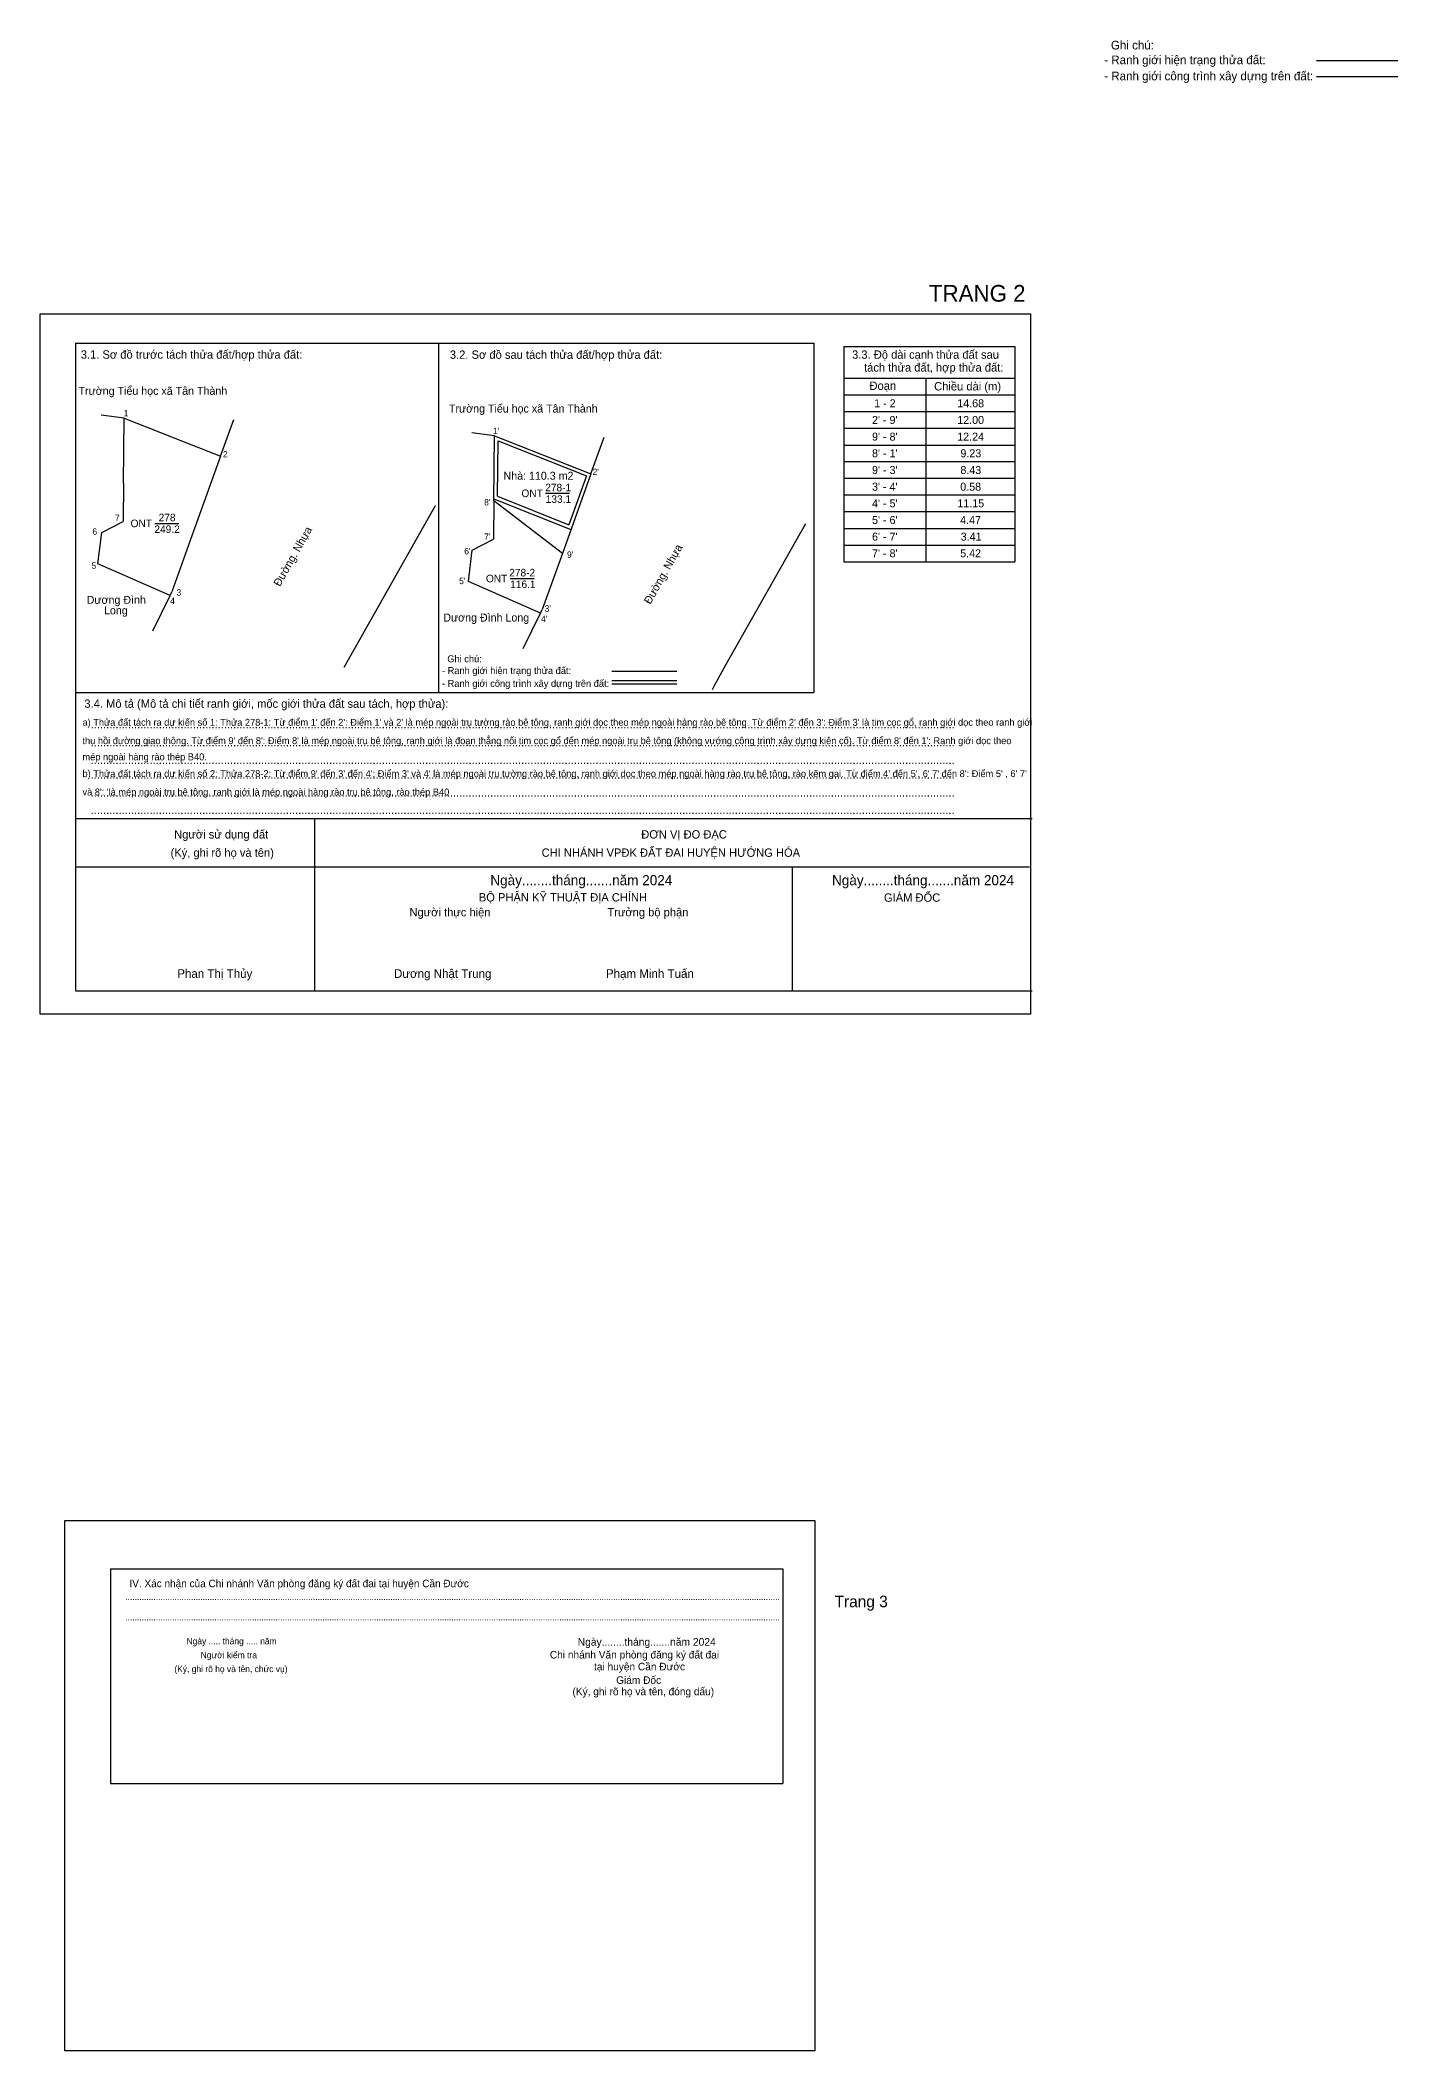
# Model space of a CAD drawing. Extents: x 538528 to 538986, y 1836784 to 1837068.
# Drawn here: x 538793.6 to 538986, y 1836783.6 to 1837068.4 of the extents above; entities that cross this region are included whole.
import ezdxf

# ---------------------------------------------------------------- set-up
doc = ezdxf.new("R2010")
doc.units = 0
for name, color, linetype in [('Level 1', 7, 'Continuous'), ('Level 10', 7, 'Continuous'), ('Level 13', 7, 'Continuous'), ('Level 25', 7, 'Continuous'), ('Level 27', 7, 'Continuous'), ('Level 33', 7, 'Continuous'), ('Level 52', 7, 'Continuous'), ('Level 6', 7, 'Continuous'), ('Level 9', 7, 'Continuous')]:
    doc.layers.add(name, color=color, linetype=linetype)

msp = doc.modelspace()

# ---------------------------------------------------------------- linework, layer by layer
at = {"layer": 'Level 1'}
msp.add_line((538793.63, 1837029.68), (538793.63, 1837029.68), dxfattribs=at)
at = {"layer": 'Level 10'}
for p, q in [((538974.46, 1837065.59), (538985.96, 1837065.59)), ((538974.46, 1837063.31), (538985.96, 1837063.31)), ((538805.42, 1837005.7), (538805.52, 1837014.92)), ((538805.52, 1837014.92), (538819.17, 1837009.51)), ((538819.17, 1837009.51), (538821.04, 1837014.71)), ((538857.9, 1837003.18), (538858, 1837012.41)), ((538858, 1837012.41), (538871.65, 1837007)), ((538858.41, 1837003.83), (538858.49, 1837011.68)), ((538858.49, 1837011.68), (538871.02, 1837006.71)), ((538871.65, 1837007), (538873.52, 1837012.2)), ((538819.17, 1837009.51), (538815.11, 1836998.22)), ((538871.65, 1837007), (538867.6, 1836995.71)), ((538871.02, 1837006.71), (538868.53, 1836999.78)), ((538857.9, 1837003.49), (538868.82, 1836999.12)), ((538867.6, 1836995.71), (538857.9, 1837003.18)), ((538858.41, 1837003.83), (538868.53, 1836999.78)), ((538802.34, 1836998.69), (538805.36, 1837000.27)), ((538838.29, 1836982.45), (538849.62, 1837002.51)), ((538801.81, 1836994.25), (538802.34, 1836998.69)), ((538854.82, 1836996.18), (538857.84, 1836997.76)), ((538890.77, 1836979.94), (538902.1, 1837000)), ((538854.29, 1836991.74), (538854.82, 1836996.18)), ((538812.02, 1836989.77), (538801.81, 1836994.25)), ((538864.5, 1836987.26), (538854.29, 1836991.74)), ((538809.57, 1836984.77), (538812.02, 1836989.77)), ((538812.02, 1836989.77), (538812.27, 1836990.29)), ((538862.05, 1836982.26), (538864.5, 1836987.26)), ((538864.5, 1836987.26), (538864.75, 1836987.78)), ((538836.7, 1836979.63), (538838.29, 1836982.45)), ((538874.62, 1836979.08), (538883.81, 1836979.08)), ((538874.62, 1836977.76), (538883.81, 1836977.76)), ((538889.18, 1836977.12), (538890.77, 1836979.94)), ((538874.62, 1836977.26), (538883.81, 1836977.26)), ((538888.89, 1836976.48), (538889.18, 1836977.12))]:
    msp.add_line(p, q, dxfattribs=at)
at = {"layer": 'Level 27'}
for p, q in [((538805.52, 1837014.92), (538802.28, 1837015.33)), ((538858, 1837012.41), (538854.76, 1837012.81)), ((538805.42, 1837005.7), (538805.36, 1837000.27)), ((538857.9, 1837003.18), (538857.84, 1836997.76)), ((538815.11, 1836998.22), (538812.27, 1836990.29)), ((538867.6, 1836995.71), (538864.75, 1836987.78))]:
    msp.add_line(p, q, dxfattribs=at)
at = {"layer": 'Level 33'}
for p, q in [((538793.62, 1837029.68), (538933.91, 1837029.68)), ((538798.64, 1837025.51), (538903.24, 1837025.51)), ((538798.64, 1837025.51), (538798.64, 1836933.81)), ((538850.04, 1837025.51), (538850.04, 1836976.02)), ((538903.24, 1837025.51), (538903.24, 1836976.02)), ((538907.47, 1837025.04), (538907.47, 1836994.57)), ((538907.47, 1837025.04), (538931.71, 1837025.04)), ((538931.71, 1837025.04), (538931.71, 1836994.57)), ((538907.47, 1837020.55), (538931.71, 1837020.55)), ((538919.07, 1837020.55), (538919.07, 1836994.57)), ((538907.47, 1837018.19), (538931.71, 1837018.19)), ((538907.47, 1837015.83), (538931.71, 1837015.83)), ((538907.47, 1837013.47), (538931.71, 1837013.47)), ((538907.47, 1837011.1), (538931.71, 1837011.1)), ((538907.47, 1837008.74), (538931.71, 1837008.74)), ((538907.47, 1837006.38), (538931.71, 1837006.38)), ((538907.47, 1837004.02), (538931.71, 1837004.02)), ((538907.47, 1837001.66), (538931.71, 1837001.66)), ((538907.47, 1836999.29), (538931.71, 1836999.29)), ((538907.47, 1836996.93), (538931.71, 1836996.93)), ((538907.47, 1836994.57), (538931.71, 1836994.57)), ((538798.64, 1836976.02), (538903.24, 1836976.02)), ((538798.64, 1836958.2), (538933.91, 1836958.2)), ((538798.64, 1836958.2), (538934.14, 1836958.2)), ((538798.64, 1836958.2), (538933.76, 1836958.2)), ((538832.48, 1836958.2), (538832.48, 1836933.84)), ((538798.64, 1836951.33), (538933.76, 1836951.33)), ((538900.15, 1836951.33), (538900.15, 1836933.84)), ((538798.64, 1836933.77), (538934.14, 1836933.77)), ((538803.58, 1836851.9), (538898.83, 1836851.9)), ((538803.58, 1836851.9), (538803.58, 1836821.45)), ((538898.83, 1836851.9), (538898.83, 1836821.45)), ((538803.58, 1836821.45), (538898.83, 1836821.45))]:
    msp.add_line(p, q, dxfattribs=at)
for points in [[(538793.62, 1837029.68), (538933.91, 1837029.68), (538933.91, 1836930.48), (538793.62, 1836930.48)], [(538797.11, 1836858.75), (538903.39, 1836858.75), (538903.39, 1836783.6), (538797.11, 1836783.6)]]:
    msp.add_lwpolyline(points, close=True, dxfattribs=at)
at = {"layer": 'Level 9'}
for p, q in [((538865.23, 1837004.26), (538868.61, 1837004.26)), ((538809.86, 1837000), (538813.24, 1837000)), ((538860.2, 1836992.19), (538863.58, 1836992.19))]:
    msp.add_line(p, q, dxfattribs=at)

# ---------------------------------------------------------------- texts
at = {"layer": 'Level 1'}
for height, p in [(1.4335, (538857.39, 1836948.73)), (1.4335, (538905.8, 1836948.73)), (1.4335, (538905.8, 1836948.73)), (1.0872, (538869.77, 1836840.99))]:
    msp.add_text('Ngày........tháng.......năm 2024', height=height, dxfattribs=at).set_placement(p)
at = {"layer": 'Level 10'}
for s, height, p in [('- Ranh giới hiện trạng thửa đất:', 1.2264, (538944.36, 1837065.05)), ('Ghi chú:', 1.226, (538945.31, 1837067.14)), ('- Ranh giới công trình xây dựng trên đất:', 1.2264, (538944.36, 1837062.77)), ('Trường Tiểu học xã Tân Thành', 1.13, (538799.05, 1837018.21)), ('Trường Tiểu học xã Tân Thành', 1.13, (538851.53, 1837015.7)), ('Dương Đình ', 1.13, (538800.21, 1836988.6)), ('Long', 1.13, (538802.66, 1836987.11)), ('Dương Đình Long', 1.13, (538850.73, 1836986.09)), ('Ghi chú:', 0.981, (538851.3, 1836980.32)), ('- Ranh giới hiện trạng thửa đất:', 0.9811, (538850.54, 1836978.65)), ('- Ranh giới công trình xây dựng trên đất:', 0.9811, (538850.54, 1836976.83)), ('IV. Xác nhận của Chi nhánh Văn phòng đăng ký đất đai tại huyện Cần Đước', 1.0606, (538806.27, 1836849.28)), ('Trang 3', 1.636, (538906.16, 1836846.44)), ('Chi nhánh Văn phòng đăng ký đất đai ', 1.0713, (538865.83, 1836839.18)), ('tại huyện Cần Đước', 1.0713, (538872.09, 1836837.5)), ('(Ký, ghi rõ họ và tên, đóng dấu)', 1.0713, (538869.03, 1836833.97)), ('Giám Đốc', 1.071, (538875.22, 1836835.58))]:
    msp.add_text(s, height=height, dxfattribs=at).set_placement(p)
for p in [(538827.58, 1836990.96), (538880.06, 1836988.45)]:
    msp.add_text('Đường. Nhựa', height=1.13, rotation=60.5472, dxfattribs=at).set_placement(p)
at = {"layer": 'Level 13'}
for s, p in [('ONT', (538861.8, 1837003.72)), ('278-1', (538865.17, 1837004.54)), ('133.1', (538865.24, 1837002.9)), ('ONT', (538806.43, 1836999.46)), ('278', (538810.4, 1837000.29)), ('249.2', (538809.8, 1836998.64)), ('ONT', (538856.77, 1836991.65)), ('278-2', (538860.07, 1836992.48)), ('116.1', (538860.2, 1836990.83))]:
    msp.add_text(s, height=1.074, dxfattribs=at).set_placement(p)
at = {"layer": 'Level 25'}
msp.add_text('Nhà: 110.3 m2', height=1.13, dxfattribs=at).set_placement((538859.26, 1837006.18))
at = {"layer": 'Level 33'}
for s, height, p in [('TRANG 2', 2.362, (538919.53, 1837031.41)), ('3.1. Sơ đồ trước tách thửa đất/hợp thửa đất:', 1.1809, (538799.37, 1837023.33)), ('3.2. Sơ đồ sau tách thửa đất/hợp thửa đất:', 1.1809, (538851.66, 1837023.31)), ('3.3. Độ dài cạnh thửa đất sau ', 1.1809, (538908.64, 1837023.32)), ('tách thửa đất, hợp thửa đất:', 1.1809, (538910.34, 1837021.5)), ('Chiều dài (m)', 1.1809, (538920.27, 1837018.83)), ('Đoạn', 1.181, (538911.11, 1837018.91)), ('3.4. Mô tả (Mô tả chi tiết ranh giới, mốc giới thửa đất sau tách, hợp thửa):', 1.1809, (538799.88, 1836973.87)), ('.......................................................................................................................................................................................................................................................................................', 1.1809, (538800.77, 1836970.96)), ('.......................................................................................................................................................................................................................................................................................', 1.1809, (538800.77, 1836968.4)), ('.......................................................................................................................................................................................................................................................................................', 1.1809, (538800.77, 1836965.92)), ('.......................................................................................................................................................................................................................................................................................', 1.1809, (538800.77, 1836963.85)), ('.......................................................................................................................................................................................................................................................................................', 1.1809, (538800.77, 1836961.29)), ('.......................................................................................................................................................................................................................................................................................', 1.1809, (538800.77, 1836958.81)), ('Người sử dụng đất', 1.1796, (538812.6, 1836955.35)), ('ĐƠN VỊ ĐO ĐẠC', 1.1796, (538878.77, 1836955.35)), ('(Ký, ghi rõ họ và tên)', 1.1796, (538812.09, 1836952.76)), ('CHI NHÁNH VPĐK ĐẤT ĐAI HUYỆN HƯỚNG HÓA', 1.1796, (538864.66, 1836952.76)), ('BỘ PHẬN KỸ THUẬT ĐỊA CHÍNH', 1.1796, (538855.76, 1836946.43)), ('GIÁM ĐỐC', 1.18, (538913.16, 1836946.39)), ('Người thực hiện', 1.1796, (538845.94, 1836944.32)), ('Trưởng bộ phận', 1.1796, (538873.98, 1836944.32)), ('.......................................................................................................................................................................................................................................................................................', 0.89462, (538805.67, 1836847.47)), ('.......................................................................................................................................................................................................................................................................................', 0.89462, (538805.67, 1836844.61)), ('Ngày ..... tháng ..... năm', 0.8946, (538814.35, 1836841.19)), ('(Ký, ghi rõ họ và tên, chức vụ)', 0.8946, (538812.63, 1836837.25)), ('Người kiểm tra', 0.8946, (538816.36, 1836839.22))]:
    msp.add_text(s, height=height, dxfattribs=at).set_placement(p)
at = {"layer": 'Level 52'}
for s, p in [('1 - 2', (538911.77, 1837016.44)), ('14.68', (538923.55, 1837016.44)), ("2' - 9'", (538911.47, 1837014.08)), ('12.00', (538923.54, 1837014.08)), ("9' - 8'", (538911.47, 1837011.72)), ('12.24', (538923.54, 1837011.72)), ("8' - 1'", (538911.47, 1837009.36)), ('9.23', (538923.99, 1837009.36)), ("9' - 3'", (538911.47, 1837006.99)), ('8.43', (538923.99, 1837006.99)), ("4' - 5'", (538911.47, 1837002.27)), ("3' - 4'", (538911.47, 1837004.63)), ('11.15', (538923.56, 1837002.27)), ('0.58', (538923.97, 1837004.63)), ("5' - 6'", (538911.47, 1836999.91)), ('4.47', (538923.96, 1836999.91)), ("6' - 7'", (538911.47, 1836997.55)), ('3.41', (538924.03, 1836997.55)), ("7' - 8'", (538911.47, 1836995.19)), ('5.42', (538923.96, 1836995.19))]:
    msp.add_text(s, height=1.134, dxfattribs=at).set_placement(p)
at = {"layer": 'Level 6'}
for s, height, p in [("a) Thửa đất tách ra dự kiến số 1: Thửa 278-1: Từ điểm 1' đến 2': Điểm 1' và 2' là mép ngoài trụ tường rào bê tông, ranh giới dọc theo mép ngoài hàng rào bê tông. Từ điểm 2' đến 3': Điểm 3' là tim cọc gổ, ranh giới dọc theo ranh giới ", 0.97949, (538799.61, 1836971.32)), ("thu hồi đường giao thông. Từ điểm 9' đến 8': Điểm 8' là mép ngoài trụ bê tông, ranh giới là đoạn thẳng nối tim cọc gổ đến mép ngoài trụ bê tông (không vướng công trình xây dựng kiên cố). Từ điểm 8' đến 1': Ranh giới dọc theo ", 0.97949, (538799.61, 1836968.72)), ('mép ngoài hàng rào thép B40.', 0.9795, (538799.61, 1836966.43)), ("b) Thửa đất tách ra dự kiến số 2: Thửa 278-2: Từ điểm 9' đến 3' đến 4': Điểm 3' và 4' là mép ngoài trụ tường rào bê tông, ranh giới dọc theo mép ngoài hàng rào trụ bê tông, rào kẽm gai. Từ điểm 4' đến 5', 6' 7' đến 8': Điểm 5' , 6' 7' ", 0.97949, (538799.61, 1836964.05)), ("và 8': 'là mép ngoài trụ bê tông, ranh giới là mép ngoài hàng rào trụ bê tông, rào thép B40", 0.9795, (538799.61, 1836961.45)), ('Phan Thị Thủy', 1.223, (538813.04, 1836935.61)), ('Dương Nhật Trung', 1.223, (538843.75, 1836935.61)), ('Phạm Minh Tuấn', 1.223, (538873.77, 1836935.61))]:
    msp.add_text(s, height=height, dxfattribs=at).set_placement(p)
at = {"layer": 'Level 9'}
for s, p in [('1', (538805.45, 1837015.17)), ("1'", (538857.76, 1837012.66)), ('2', (538819.52, 1837009.36)), ("2'", (538871.88, 1837006.85)), ("8'", (538856.52, 1837002.54)), ('7', (538804.22, 1837000.35)), ('6', (538801.02, 1836998.39)), ("7'", (538856.52, 1836997.67)), ("6'", (538853.7, 1836995.6)), ("9'", (538868.26, 1836995.12)), ('5', (538800.89, 1836993.57)), ("5'", (538852.98, 1836991.39)), ('4', (538812.04, 1836988.58)), ('3', (538812.93, 1836989.76)), ("4'", (538864.58, 1836986.01)), ("3'", (538865.09, 1836987.48))]:
    msp.add_text(s, height=0.895, dxfattribs=at).set_placement(p)

doc.saveas('drawing.dxf')
